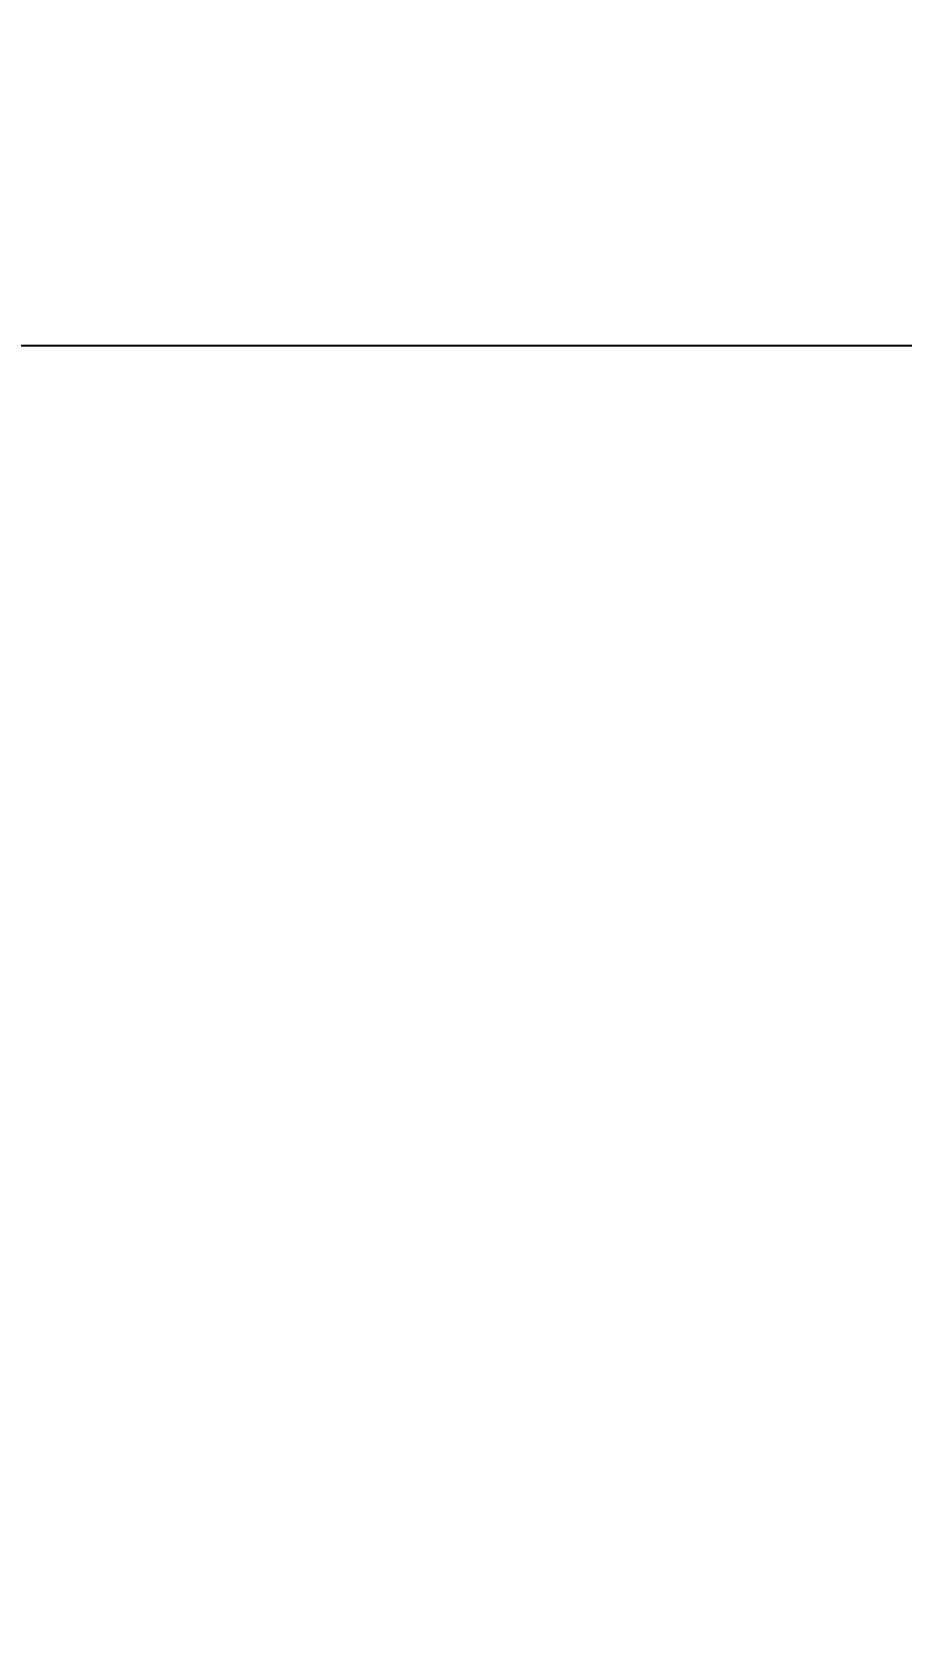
# Model space of a CAD drawing. Header units: millimetres. Extents: x 25083 to 52777, y 24772 to 45779.
# Drawn here: x 33222.6 to 33285.9, y 34443.9 to 34560.2 of the extents above; entities that cross this region are included whole.
import ezdxf

# ---------------------------------------------------------------- set-up
doc = ezdxf.new("R2010")
doc.units = ezdxf.units.MM
doc.styles.get("Standard").update_dxf_attribs({"font": ''})
doc.styles.get('Standard').set_extended_font_data('SimSun')
doc.dimstyles.new('ISO-25', dxfattribs={"dimtxt": 2.5, "dimasz": 2.5, "dimexe": 1.25, "dimexo": 0.625, "dimtad": 1, "dimtxsty": 'Standard', "dimcen": 2.5, "dimadec": 0, "dimazin": 0, "dimtfac": 1, "dimtmove": 0, "dimatfit": 3, "dimfxl": 1, "dimarcsym": 0})

# ---------------------------------------------------------------- blocks, each defined once
blk = doc.blocks.new('*D925')
at = {"color": 0, "lineweight": -2}
for p, q in [((29677.86, 34881.66), (29677.86, 32448.29)), ((40733.02, 34757.65), (40733.02, 32448.29)), ((29680.36, 32449.54), (40730.52, 32449.54))]:
    blk.add_line(p, q, dxfattribs=at)
at = {"color": 0}
for points in [[(29680.36, 32449.96), (29680.36, 32449.13), (29677.86, 32449.54)], [(40730.52, 32449.13), (40730.52, 32449.96), (40733.02, 32449.54)]]:
    blk.add_solid(points, dxfattribs=at)
at = {"layer": 'DEFPOINTS', "color": 0}
for p in [(29677.86, 34882.29), (40733.02, 34758.27), (40733.02, 32449.54)]:
    blk.add_point(p, dxfattribs=at)
at = {"color": 0, "insert": (35205.44, 32451.63), "char_height": 2.5, "attachment_point": 5}
blk.add_mtext('11055,15', dxfattribs=at)
blk = doc.blocks.new('zw$9518')
blk.add_lwpolyline([(0, 15), (0, 325, -0.414214), (15, 340), (325, 340, -0.414214), (340, 325), (340, 15, -0.414214), (325, 0), (15, 0, -0.414214)], format="xyb", close=True)
blk = doc.blocks.new('zw$2BF0')
at = {"color": 1}
blk.add_blockref('zw$9518', (0, 0), dxfattribs=at)

msp = doc.modelspace()

# ---------------------------------------------------------------- block references
at = {"color": 1, "rotation": 270}
msp.add_blockref('zw$2BF0', (33011.762, 34877.316), dxfattribs=at)

# ---------------------------------------------------------------- dimensions: what is measured, and where the dimension line sits
dim = msp.add_linear_dim(base=(40733.0166, 32449.5434), p1=(29677.8617, 34882.2868), p2=(40733.0166, 34758.2702), dimstyle='ISO-25')
dim.commit()
dim.dimension.update_dxf_attribs({"geometry": '*D925', "text_midpoint": (35205.4391, 32449.5434), "dimtype": 160})

doc.saveas('drawing.dxf')
